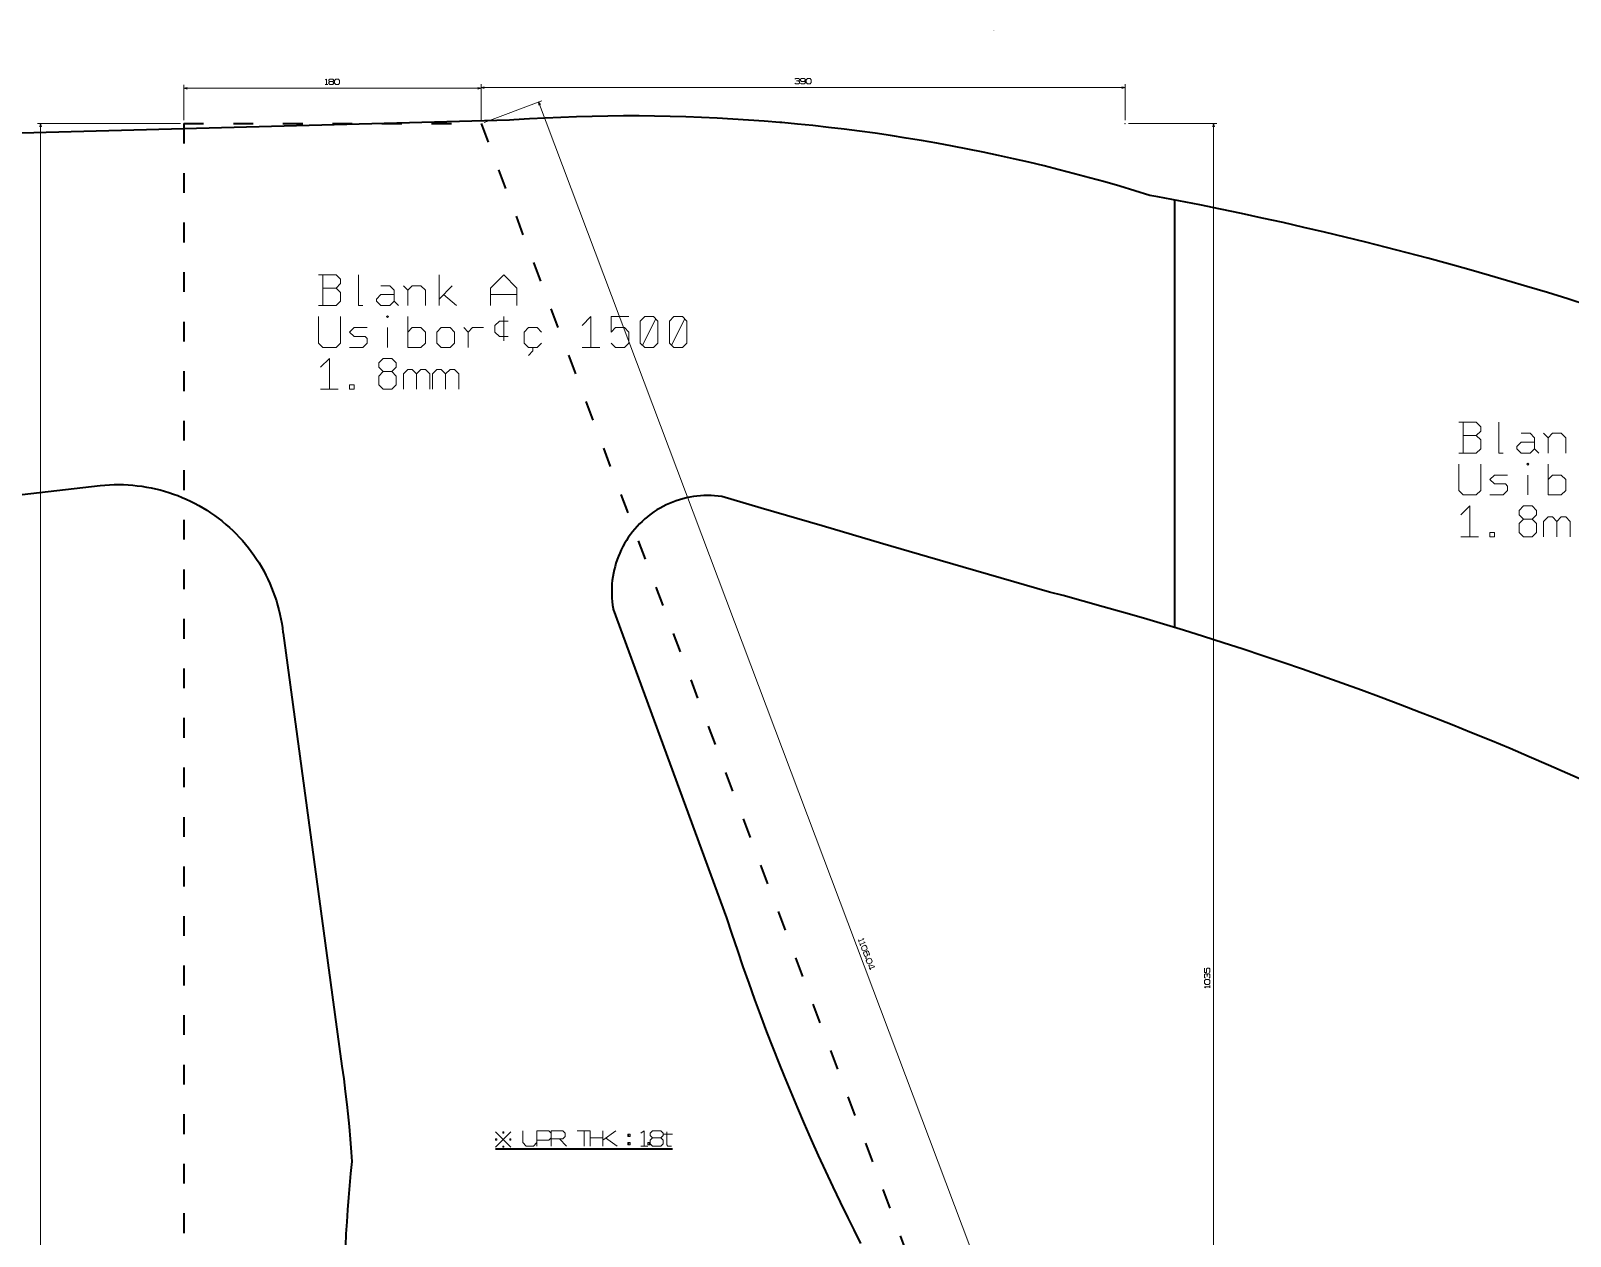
# Model space of a CAD drawing. Extents: x -1214 to 1704, y -782 to 1264.
# Drawn here: x -148 to 784, y 534 to 1264 of the extents above; entities that cross this region are included whole.
import ezdxf

# ---------------------------------------------------------------- set-up
doc = ezdxf.new("R2010")
doc.units = 0
doc.linetypes.add('DASHSPACE', pattern=[30, 12, -18])
doc.linetypes.add('DOT', pattern=[3.5, 0.5, -3])

msp = doc.modelspace()

# ---------------------------------------------------------------- linework, layer by layer
at = {"color": 7, "linetype": 'DOT', "lineweight": 35, "ltscale": 0.0104}
msp.add_line((434.99, 1264.41), (435.41, 1264.41), dxfattribs=at)
at = {"color": 5, "lineweight": 13}
for p, q in [((-55.33, 1210.22), (-55.33, 1231.64)), ((124.67, 1210.22), (124.67, 1231.64)), ((-55.33, 1229.64), (124.67, 1229.64)), ((-57.33, 1208.22), (-144.04, 1208.22)), ((-142.04, -391.78), (-142.04, 1208.22))]:
    msp.add_line(p, q, dxfattribs=at)
at = {"color": 7, "lineweight": 13}
for p, q in [((124.67, 1210.22), (124.67, 1232.02)), ((514.67, 1210.22), (514.67, 1232.02)), ((124.67, 1230.02), (514.67, 1230.02)), ((126.55, 1208.93), (161.39, 1222.06)), ((159.52, 1221.35), (549.52, 186.35)), ((516.67, 1208.22), (570.31, 1208.22)), ((568.31, 173.22), (568.31, 1208.22))]:
    msp.add_line(p, q, dxfattribs=at)
at = {"color": 4, "lineweight": 35}
for p, q in [((172.93, 1211.98), (163.45, 1211.56)), ((182.4, 1212.32), (172.93, 1211.98)), ((191.88, 1212.57), (182.4, 1212.32)), ((201.36, 1212.73), (191.88, 1212.57)), ((210.84, 1212.81), (201.36, 1212.73)), ((220.32, 1212.8), (210.84, 1212.81)), ((229.8, 1212.71), (220.32, 1212.8)), ((239.28, 1212.53), (229.8, 1212.71)), ((248.76, 1212.27), (239.28, 1212.53)), ((258.24, 1211.92), (248.76, 1212.27)), ((141.79, 1210.28), (-234.64, 1200.28)), ((144.52, 1210.47), (141.79, 1210.28)), ((153.98, 1211.06), (144.52, 1210.47)), ((163.45, 1211.56), (153.98, 1211.06)), ((267.71, 1211.49), (258.24, 1211.92)), ((277.18, 1210.97), (267.71, 1211.49)), ((286.64, 1210.37), (277.18, 1210.97)), ((296.09, 1209.68), (286.64, 1210.37)), ((305.54, 1208.91), (296.09, 1209.68)), ((306.79, 1208.8), (305.54, 1208.91)), ((316.23, 1207.93), (306.79, 1208.8)), ((325.66, 1206.97), (316.23, 1207.93)), ((335.09, 1205.93), (325.66, 1206.97)), ((344.5, 1204.81), (335.09, 1205.93)), ((353.91, 1203.6), (344.5, 1204.81)), ((363.3, 1202.31), (353.91, 1203.6)), ((372.68, 1200.93), (363.3, 1202.31)), ((382.05, 1199.46), (372.68, 1200.93)), ((391.4, 1197.92), (382.05, 1199.46)), ((400.74, 1196.29), (391.4, 1197.92)), ((410.07, 1194.57), (400.74, 1196.29)), ((419.38, 1192.77), (410.07, 1194.57)), ((428.67, 1190.89), (419.38, 1192.77)), ((437.94, 1188.92), (428.67, 1190.89)), ((447.2, 1186.87), (437.94, 1188.92)), ((456.44, 1184.74), (447.2, 1186.87)), ((465.66, 1182.53), (456.44, 1184.74)), ((474.86, 1180.23), (465.66, 1182.53)), ((484.04, 1177.84), (474.86, 1180.23)), ((493.19, 1175.38), (484.04, 1177.84)), ((502.32, 1172.83), (493.19, 1175.38)), ((511.43, 1170.21), (502.32, 1172.83)), ((520.52, 1167.5), (511.43, 1170.21)), ((529.58, 1164.7), (520.52, 1167.5)), ((534.53, 1163.79), (529.58, 1164.7)), ((547.2, 1161.38), (534.53, 1163.79)), ((559.86, 1158.9), (547.2, 1161.38)), ((572.51, 1156.34), (559.86, 1158.9)), ((585.14, 1153.71), (572.51, 1156.34)), ((597.75, 1151), (585.14, 1153.71)), ((610.35, 1148.22), (597.75, 1151)), ((622.93, 1145.36), (610.35, 1148.22)), ((635.49, 1142.42), (622.93, 1145.36)), ((648.03, 1139.41), (635.49, 1142.42)), ((660.56, 1136.33), (648.03, 1139.41)), ((673.07, 1133.17), (660.56, 1136.33)), ((685.55, 1129.93), (673.07, 1133.17)), ((698.02, 1126.62), (685.55, 1129.93)), ((710.47, 1123.24), (698.02, 1126.62)), ((722.9, 1119.78), (710.47, 1123.24)), ((735.31, 1116.24), (722.9, 1119.78)), ((745.69, 1113.22), (735.31, 1116.24)), ((758.05, 1109.55), (745.69, 1113.22)), ((770.4, 1105.81), (758.05, 1109.55)), ((782.72, 1101.99), (770.4, 1105.81)), ((795.02, 1098.09), (782.72, 1101.99)), ((-447.32, 950.28), (-105.94, 988.98)), ((-105.94, 988.98), (-103.15, 989.24)), ((-103.15, 989.24), (-100.34, 989.43)), ((-100.34, 989.43), (-97.54, 989.54)), ((-97.54, 989.54), (-94.73, 989.57)), ((-94.73, 989.57), (-91.92, 989.52)), ((-91.92, 989.52), (-89.11, 989.39)), ((-89.11, 989.39), (-86.31, 989.18)), ((-86.31, 989.18), (-83.51, 988.9)), ((-83.51, 988.9), (-80.73, 988.54)), ((-80.73, 988.54), (-77.95, 988.09)), ((-77.95, 988.09), (-75.19, 987.58)), ((-75.19, 987.58), (-72.45, 986.98)), ((-72.45, 986.98), (-69.72, 986.31)), ((-69.72, 986.31), (-67.01, 985.56)), ((-67.01, 985.56), (-64.33, 984.74)), ((-64.33, 984.74), (-61.66, 983.84)), ((-61.66, 983.84), (-59.03, 982.87)), ((-59.03, 982.87), (-56.42, 981.82)), ((-56.42, 981.82), (-53.84, 980.7)), ((-53.84, 980.7), (-51.3, 979.51)), ((-51.3, 979.51), (-48.79, 978.25)), ((240.8, 978.98), (238.81, 978.16)), ((242.81, 979.72), (240.8, 978.98)), ((244.86, 980.39), (242.81, 979.72)), ((246.93, 980.98), (244.86, 980.39)), ((249.02, 981.49), (246.93, 980.98)), ((251.12, 981.93), (249.02, 981.49)), ((253.24, 982.29), (251.12, 981.93)), ((255.37, 982.57), (253.24, 982.29)), ((257.52, 982.77), (255.37, 982.57)), ((259.66, 982.9), (257.52, 982.77)), ((261.81, 982.94), (259.66, 982.9)), ((263.96, 982.9), (261.81, 982.94)), ((266.11, 982.78), (263.96, 982.9)), ((268.25, 982.59), (266.11, 982.78)), ((270.39, 982.31), (268.25, 982.59)), ((294.35, 975.27), (270.39, 982.31)), ((-48.79, 978.25), (-46.31, 976.92)), ((-46.31, 976.92), (-43.88, 975.52)), ((-43.88, 975.52), (-41.48, 974.05)), ((-41.48, 974.05), (-39.13, 972.52)), ((-39.13, 972.52), (-36.82, 970.92)), ((-36.82, 970.92), (-34.55, 969.26)), ((225.46, 970.1), (223.81, 968.73)), ((225.91, 970.47), (225.46, 970.1)), ((227.62, 971.77), (225.91, 970.47)), ((229.39, 973), (227.62, 971.77)), ((231.19, 974.17), (229.39, 973)), ((233.04, 975.27), (231.19, 974.17)), ((234.92, 976.3), (233.04, 975.27)), ((236.85, 977.27), (234.92, 976.3)), ((238.81, 978.16), (236.85, 977.27)), ((331.2, 964.48), (294.35, 975.27)), ((-34.55, 969.26), (-32.34, 967.53)), ((-32.34, 967.53), (-32.01, 967.27)), ((-32.01, 967.27), (-29.85, 965.47)), ((-29.85, 965.47), (-27.74, 963.61)), ((-27.74, 963.61), (-25.68, 961.7)), ((-25.68, 961.7), (-23.68, 959.73)), ((216.38, 960.97), (215.07, 959.26)), ((217.75, 962.63), (216.38, 960.97)), ((219.17, 964.24), (217.75, 962.63)), ((220.66, 965.79), (219.17, 964.24)), ((222.21, 967.29), (220.66, 965.79)), ((223.81, 968.73), (222.21, 967.29)), ((368.07, 953.72), (331.2, 964.48)), ((-23.68, 959.73), (-21.74, 957.7)), ((-21.74, 957.7), (-19.85, 955.62)), ((-19.85, 955.62), (-18.02, 953.49)), ((-18.02, 953.49), (-16.25, 951.31)), ((-16.25, 951.31), (-14.54, 949.08)), ((210.5, 951.98), (209.53, 950.06)), ((211.54, 953.86), (210.5, 951.98)), ((212.65, 955.71), (211.54, 953.86)), ((213.83, 957.51), (212.65, 955.71)), ((215.07, 959.26), (213.83, 957.51)), ((395.08, 945.86), (368.07, 953.72)), ((-14.54, 949.08), (-12.9, 946.8)), ((-12.9, 946.8), (-11.32, 944.47)), ((-11.32, 944.47), (-9.8, 942.11)), ((-9.8, 942.11), (-8.36, 939.7)), ((206.38, 942.06), (205.78, 940)), ((207.05, 944.1), (206.38, 942.06)), ((207.81, 946.12), (207.05, 944.1)), ((208.63, 948.11), (207.81, 946.12)), ((209.53, 950.06), (208.63, 948.11)), ((431.96, 935.16), (395.08, 945.86)), ((-8.36, 939.7), (-6.98, 937.25)), ((-6.98, 937.25), (-5.67, 934.77)), ((-5.67, 934.77), (-4.43, 932.24)), ((204.44, 933.69), (204.15, 931.56)), ((204.81, 935.81), (204.44, 933.69)), ((205.25, 937.91), (204.81, 935.81)), ((205.78, 940), (205.25, 937.91)), ((468.85, 924.5), (431.96, 935.16)), ((-4.43, 932.24), (-3.26, 929.69)), ((-3.26, 929.69), (-2.16, 927.1)), ((-2.16, 927.1), (-1.14, 924.49)), ((-1.14, 924.49), (-0.19, 921.84)), ((203.81, 927.27), (203.76, 925.12)), ((203.76, 925.12), (203.78, 922.97)), ((203.78, 922.97), (203.89, 920.82)), ((203.94, 929.42), (203.81, 927.27)), ((204.15, 931.56), (203.94, 929.42)), ((477.1, 922.31), (468.85, 924.5)), ((-0.19, 921.84), (0.69, 919.17)), ((0.69, 919.17), (1.49, 916.48)), ((1.49, 916.48), (2.21, 913.77)), ((2.21, 913.77), (2.86, 911.03)), ((203.89, 920.82), (204.08, 918.68)), ((204.08, 918.68), (204.34, 916.54)), ((204.34, 916.54), (204.69, 914.42)), ((204.69, 914.42), (204.75, 914.08)), ((204.75, 914.08), (273.4, 727.17)), ((489.31, 918.99), (477.1, 922.31)), ((501.49, 915.61), (489.31, 918.99)), ((513.66, 912.15), (501.49, 915.61)), ((2.86, 911.03), (3.43, 908.28)), ((3.43, 908.28), (3.93, 905.52)), ((3.93, 905.52), (4.35, 902.74)), ((525.8, 908.62), (513.66, 912.15)), ((537.92, 905.02), (525.8, 908.62)), ((550.02, 901.34), (537.92, 905.02)), ((4.35, 902.74), (4.68, 899.95)), ((4.68, 899.95), (4.73, 899.53)), ((4.73, 899.53), (40.44, 637.36)), ((562.1, 897.59), (550.02, 901.34)), ((574.15, 893.77), (562.1, 897.59)), ((586.18, 889.88), (574.15, 893.77)), ((598.19, 885.91), (586.18, 889.88)), ((610.18, 881.88), (598.19, 885.91)), ((622.14, 877.77), (610.18, 881.88)), ((634.07, 873.59), (622.14, 877.77)), ((645.98, 869.33), (634.07, 873.59)), ((657.86, 865.01), (645.98, 869.33)), ((669.72, 860.61), (657.86, 865.01)), ((681.55, 856.15), (669.72, 860.61)), ((693.36, 851.61), (681.55, 856.15)), ((700.92, 848.66), (693.36, 851.61)), ((712.68, 844.01), (700.92, 848.66)), ((724.41, 839.28), (712.68, 844.01)), ((736.12, 834.49), (724.41, 839.28)), ((747.79, 829.63), (736.12, 834.49)), ((759.43, 824.69), (747.79, 829.63)), ((771.05, 819.69), (759.43, 824.69)), ((782.63, 814.61), (771.05, 819.69)), ((794.18, 809.47), (782.63, 814.61)), ((273.4, 727.17), (276.62, 717.24)), ((276.62, 717.24), (279.91, 707.33)), ((279.91, 707.33), (283.28, 697.45)), ((283.28, 697.45), (286.73, 687.6)), ((286.73, 687.6), (290.26, 677.78)), ((290.26, 677.78), (293.87, 667.98)), ((293.87, 667.98), (297.56, 658.21)), ((297.56, 658.21), (301.32, 648.48)), ((301.32, 648.48), (305.17, 638.77)), ((40.44, 637.36), (41.49, 629.65)), ((305.17, 638.77), (308.23, 631.18)), ((41.49, 629.65), (42.47, 621.93)), ((308.23, 631.18), (312.21, 621.53)), ((42.47, 621.93), (43.37, 614.19)), ((312.21, 621.53), (316.27, 611.91)), ((43.37, 614.19), (43.98, 608.51)), ((43.98, 608.51), (44.74, 600.76)), ((316.27, 611.91), (320.41, 602.32)), ((44.74, 600.76), (45.43, 593.01)), ((320.41, 602.32), (324.62, 592.77)), ((45.43, 593.01), (46.04, 585.25)), ((324.62, 592.77), (328.91, 583.25)), ((46.43, 579.62), (45.66, 572.32)), ((46.04, 585.25), (46.43, 579.62)), ((328.91, 583.25), (333.27, 573.77)), ((45.66, 572.32), (44.95, 565.02)), ((333.27, 573.77), (337.71, 564.32)), ((44.95, 565.02), (44.32, 557.71)), ((337.71, 564.32), (342.22, 554.91)), ((43.77, 550.39), (43.28, 543.07)), ((44.32, 557.71), (43.77, 550.39)), ((342.22, 554.91), (346.81, 545.53)), ((43.28, 543.07), (42.87, 535.75)), ((346.81, 545.53), (350.46, 538.2)), ((42.87, 535.75), (42.53, 528.42)), ((350.46, 538.2), (354.53, 529.86))]:
    msp.add_line(p, q, dxfattribs=at)
at = {"color": 5, "linetype": 'DASHSPACE', "lineweight": 35}
for p, q in [((-55.33, 1208.22), (124.67, 1208.22)), ((-55.33, 1208.22), (-55.33, -391.78)), ((124.67, 1208.22), (514.67, 173.22))]:
    msp.add_line(p, q, dxfattribs=at)
at = {"color": 7, "lineweight": 35}
for p, q in [((544.8, 902.93), (544.8, 1161.85)), ((133.51, 587.22), (240.65, 587.22))]:
    msp.add_line(p, q, dxfattribs=at)
at = {"color": 5, "lineweight": 13}
for points in [[(30.35, 1234.64), (31.1, 1235.14)], [(30.35, 1231.89), (31.85, 1231.89)], [(31.1, 1235.14), (31.1, 1231.89)], [(33.05, 1233.64), (32.55, 1233.14), (32.55, 1232.39), (33.05, 1231.89), (34.8, 1231.89), (35.3, 1232.39), (35.3, 1233.14), (34.8, 1233.64)], [(-53.39, 1230.15), (-55.33, 1229.64), (-53.39, 1229.12)], [(122.74, 1229.12), (124.67, 1229.64), (122.74, 1230.15)], [(-141.52, 1206.29), (-142.04, 1208.22), (-142.56, 1206.29)]]:
    msp.add_lwpolyline(points, dxfattribs=at)
for points in [[(33.05, 1235.14), (34.8, 1235.14), (35.3, 1234.64), (35.3, 1234.14), (34.8, 1233.64), (33.05, 1233.64), (32.55, 1234.14), (32.55, 1234.64)], [(36.75, 1235.14), (38.25, 1235.14), (39, 1234.39), (39, 1232.64), (38.25, 1231.89), (36.75, 1231.89), (36, 1232.64), (36, 1234.39)]]:
    msp.add_lwpolyline(points, close=True, dxfattribs=at)
at = {"color": 7, "lineweight": 13}
for points in [[(314.72, 1235.02), (315.22, 1235.52), (316.97, 1235.52), (317.47, 1235.02), (317.47, 1234.52), (316.97, 1234.02), (315.72, 1234.02), (316.97, 1234.02), (317.47, 1233.52), (317.47, 1232.77), (316.97, 1232.27), (315.22, 1232.27), (314.72, 1232.77)], [(320.92, 1234.27), (320.42, 1233.77), (318.67, 1233.77), (318.17, 1234.27), (318.17, 1235.02), (318.67, 1235.52), (320.42, 1235.52), (320.92, 1235.02), (320.92, 1232.77), (320.42, 1232.27), (318.67, 1232.27), (318.17, 1232.77)], [(126.61, 1230.54), (124.67, 1230.02), (126.61, 1229.51)], [(160.68, 1219.72), (159.52, 1221.35), (159.71, 1219.36)], [(512.74, 1229.51), (514.67, 1230.02), (512.74, 1230.54)], [(568.83, 1206.29), (568.31, 1208.22), (567.8, 1206.29)], [(26.15, 1097.95), (36.82, 1097.95), (39.49, 1100.61), (39.49, 1105.95), (36.82, 1108.61), (39.49, 1111.28), (39.49, 1113.95), (36.82, 1116.61), (26.15, 1116.61)], [(28.82, 1116.61), (28.82, 1107.28), (28.82, 1097.95)], [(50.42, 1116.61), (50.42, 1107.28), (50.42, 1097.95), (53.09, 1097.95)], [(64.02, 1109.95), (69.35, 1109.95), (72.02, 1107.28), (72.02, 1100.61), (74.69, 1097.95)], [(77.62, 1109.95), (80.29, 1107.28), (80.29, 1097.95)], [(80.29, 1107.28), (82.95, 1109.95), (88.29, 1109.95), (90.95, 1107.28), (90.95, 1097.95)], [(99.22, 1097.95), (99.22, 1107.28), (99.22, 1116.61)], [(99.22, 1101.95), (107.22, 1109.95)], [(130.42, 1097.95), (130.42, 1108.61), (138.42, 1116.61), (146.42, 1108.61), (146.42, 1097.95)], [(28.82, 1108.61), (36.82, 1108.61)], [(72.02, 1100.61), (69.35, 1097.95), (64.02, 1097.95), (61.35, 1100.61), (61.35, 1101.95), (64.02, 1104.61), (72.02, 1104.61)], [(101.89, 1104.61), (109.89, 1097.95)], [(146.42, 1104.61), (130.42, 1104.61)], [(39.49, 1091.28), (39.49, 1075.28), (36.82, 1072.61), (28.82, 1072.61), (26.15, 1075.28), (26.15, 1091.28)], [(80.29, 1091.28), (80.29, 1081.95), (80.29, 1072.61), (88.29, 1072.61), (90.95, 1075.28), (90.95, 1081.95), (88.29, 1084.61), (82.95, 1084.61), (80.29, 1081.95)], [(138.42, 1091.28), (138.42, 1076.61)], [(185.89, 1085.95), (191.22, 1091.28), (191.22, 1081.95), (191.22, 1072.61)], [(214.15, 1091.28), (203.49, 1091.28), (203.49, 1081.95), (206.15, 1084.61), (211.49, 1084.61), (214.15, 1081.95), (214.15, 1075.28), (211.49, 1072.61), (206.15, 1072.61), (203.49, 1075.28)], [(55.75, 1084.61), (47.75, 1084.61), (45.09, 1081.95), (47.75, 1079.28), (54.42, 1079.28), (55.75, 1077.95), (55.75, 1075.28), (53.09, 1072.61), (45.09, 1072.61)], [(68.02, 1072.61), (68.02, 1084.61)], [(114.15, 1084.61), (116.82, 1081.95), (119.49, 1084.61), (126.15, 1084.61)], [(116.82, 1081.95), (116.82, 1072.61)], [(141.09, 1088.61), (135.75, 1088.61), (133.09, 1085.95), (133.09, 1081.95), (135.75, 1079.28), (141.09, 1079.28)], [(161.35, 1075.28), (158.69, 1072.61), (153.35, 1072.61), (150.69, 1075.28), (150.69, 1081.95), (153.35, 1084.61), (158.69, 1084.61), (161.35, 1081.95)], [(222.42, 1073.95), (230.42, 1089.95)], [(240.02, 1073.95), (248.02, 1089.95)], [(156.02, 1072.61), (156.02, 1070.48), (153.35, 1067.81)], [(196.55, 1072.61), (185.89, 1072.61)], [(27.49, 1060.61), (32.82, 1065.95), (32.82, 1056.61), (32.82, 1047.28)], [(70.69, 1057.95), (65.35, 1057.95), (62.69, 1055.28), (62.69, 1049.95), (65.35, 1047.28), (70.69, 1047.28), (73.35, 1049.95), (73.35, 1055.28), (70.69, 1057.95), (73.35, 1060.61), (73.35, 1063.28), (70.69, 1065.95), (65.35, 1065.95), (62.69, 1063.28), (62.69, 1060.61), (65.35, 1057.95)], [(77.62, 1047.28), (77.62, 1056.61), (80.29, 1059.28), (82.95, 1059.28), (85.62, 1056.61), (85.62, 1047.28)], [(85.62, 1056.61), (88.29, 1059.28), (90.95, 1059.28), (93.62, 1056.61), (93.62, 1047.28)], [(95.22, 1047.28), (95.22, 1056.61), (97.89, 1059.28), (100.55, 1059.28), (103.22, 1056.61), (103.22, 1047.28)], [(103.22, 1056.61), (105.89, 1059.28), (108.55, 1059.28), (111.22, 1056.61), (111.22, 1047.28)], [(38.15, 1047.28), (27.49, 1047.28)], [(716.7, 1008.62), (727.37, 1008.62), (730.04, 1011.29), (730.04, 1016.62), (727.37, 1019.29), (730.04, 1021.95), (730.04, 1024.62), (727.37, 1027.29), (716.7, 1027.29)], [(719.37, 1027.29), (719.37, 1017.95), (719.37, 1008.62)], [(740.97, 1027.29), (740.97, 1017.95), (740.97, 1008.62), (743.64, 1008.62)], [(719.37, 1019.29), (727.37, 1019.29)], [(754.57, 1020.62), (759.9, 1020.62), (762.57, 1017.95), (762.57, 1011.29), (765.24, 1008.62)], [(768.17, 1020.62), (770.84, 1017.95), (770.84, 1008.62)], [(770.84, 1017.95), (773.5, 1020.62), (778.84, 1020.62), (781.5, 1017.95), (781.5, 1008.62)], [(762.57, 1011.29), (759.9, 1008.62), (754.57, 1008.62), (751.9, 1011.29), (751.9, 1012.62), (754.57, 1015.29), (762.57, 1015.29)], [(730.04, 1001.95), (730.04, 985.95), (727.37, 983.29), (719.37, 983.29), (716.7, 985.95), (716.7, 1001.95)], [(770.84, 1001.95), (770.84, 992.62), (770.84, 983.29), (778.84, 983.29), (781.5, 985.95), (781.5, 992.62), (778.84, 995.29), (773.5, 995.29), (770.84, 992.62)], [(746.3, 995.29), (738.3, 995.29), (735.64, 992.62), (738.3, 989.95), (744.97, 989.95), (746.3, 988.62), (746.3, 985.95), (743.64, 983.29), (735.64, 983.29)], [(758.57, 983.29), (758.57, 995.29)], [(718.04, 971.29), (723.37, 976.62), (723.37, 967.29), (723.37, 957.95)], [(761.24, 968.62), (755.9, 968.62), (753.24, 965.95), (753.24, 960.62), (755.9, 957.95), (761.24, 957.95), (763.9, 960.62), (763.9, 965.95), (761.24, 968.62), (763.9, 971.29), (763.9, 973.95), (761.24, 976.62), (755.9, 976.62), (753.24, 973.95), (753.24, 971.29), (755.9, 968.62)], [(768.17, 957.95), (768.17, 967.29), (770.84, 969.95), (773.5, 969.95), (776.17, 967.29), (776.17, 957.95)], [(776.17, 967.29), (778.84, 969.95), (781.5, 969.95), (784.17, 967.29), (784.17, 957.95)], [(728.7, 957.95), (718.04, 957.95)], [(353.19, 713.74), (353.72, 712.34)], [(356.5, 714.19), (353.46, 713.04)], [(353.97, 711.68), (354.5, 710.28)], [(357.27, 712.13), (354.23, 710.98)], [(355.77, 714.71), (356.5, 714.19)], [(356.54, 712.65), (357.27, 712.13)], [(359.59, 704.56), (359.88, 705.2), (359.27, 706.84), (358.62, 707.13), (356.52, 706.34), (356.23, 705.7), (356.84, 704.06), (357.49, 703.77), (358.42, 704.12), (358.71, 704.76), (358.1, 706.4), (357.45, 706.69)], [(358.06, 702.97), (357.59, 702.79)], [(359.79, 696.24), (362.83, 697.39), (362.65, 697.86), (359.93, 698.7), (359.46, 698.53), (360.52, 695.72)], [(562.81, 696.77), (562.81, 694.02), (564.06, 694.02), (564.06, 696.27), (564.56, 696.77), (565.56, 696.77), (566.06, 696.27), (566.06, 694.52), (565.56, 694.02)], [(563.31, 690.57), (562.81, 691.07), (562.81, 692.82), (563.31, 693.32), (563.81, 693.32), (564.31, 692.82), (564.31, 691.57), (564.31, 692.82), (564.81, 693.32), (565.56, 693.32), (566.06, 692.82), (566.06, 691.07), (565.56, 690.57)], [(562.81, 685.42), (566.06, 685.42)], [(563.31, 684.67), (562.81, 685.42)], [(566.06, 684.67), (566.06, 686.17)], [(133.51, 597.51), (142.79, 588.22)], [(142.79, 597.51), (133.51, 588.22)], [(149.94, 598.22), (149.94, 591.08), (152.08, 588.94), (156.37, 588.94), (158.51, 591.08), (158.51, 598.22)], [(158.51, 588.94), (158.51, 598.22), (165.65, 598.22), (167.08, 596.79), (167.08, 593.94), (165.65, 592.51), (158.51, 592.51)], [(167.08, 588.94), (167.08, 598.22), (174.22, 598.22), (175.65, 596.79), (175.65, 594.65), (174.22, 593.22), (167.08, 593.22)], [(182.79, 598.22), (190.65, 598.22)], [(187.08, 598.22), (187.08, 588.94)], [(190.65, 598.22), (190.65, 588.94)], [(198.51, 598.22), (198.51, 588.94)], [(198.51, 598.22), (198.51, 588.94)], [(206.37, 598.22), (198.51, 592.51)], [(221.37, 596.79), (223.51, 598.22)], [(223.51, 598.22), (223.51, 588.94)], [(237.08, 597.51), (237.08, 589.65), (237.79, 588.94), (239.94, 588.94)], [(172.08, 593.22), (176.37, 588.94)], [(190.65, 593.94), (198.51, 593.94)], [(199.94, 593.94), (207.08, 588.94)], [(214.22, 596.08), (214.22, 594.65)], [(214.22, 591.08), (214.22, 589.65)], [(221.37, 588.94), (225.65, 588.94)], [(226.37, 591.08), (226.37, 589.65)], [(228.51, 593.94), (227.08, 592.51), (227.08, 590.36), (228.51, 588.94), (233.51, 588.94), (234.94, 590.36), (234.94, 592.51), (233.51, 593.94)], [(234.94, 596.08), (240.65, 596.08)]]:
    msp.add_lwpolyline(points, dxfattribs=at)
for points in [[(322.37, 1235.52), (323.87, 1235.52), (324.62, 1234.77), (324.62, 1233.02), (323.87, 1232.27), (322.37, 1232.27), (321.62, 1233.02), (321.62, 1234.77)], [(68.02, 1091.81), (68.55, 1091.28), (68.02, 1090.75), (67.49, 1091.28)], [(229.09, 1091.28), (223.75, 1091.28), (221.09, 1088.61), (221.09, 1075.28), (223.75, 1072.61), (229.09, 1072.61), (231.75, 1075.28), (231.75, 1088.61)], [(246.69, 1091.28), (241.35, 1091.28), (238.69, 1088.61), (238.69, 1075.28), (241.35, 1072.61), (246.69, 1072.61), (249.35, 1075.28), (249.35, 1088.61)], [(108.55, 1081.95), (108.55, 1075.28), (105.89, 1072.61), (100.55, 1072.61), (97.89, 1075.28), (97.89, 1081.95), (100.55, 1084.61), (105.89, 1084.61)], [(47.75, 1047.28), (45.09, 1047.28), (45.09, 1049.95), (47.75, 1049.95)], [(758.57, 1002.49), (759.1, 1001.95), (758.57, 1001.42), (758.04, 1001.95)], [(738.3, 957.95), (735.64, 957.95), (735.64, 960.62), (738.3, 960.62)], [(358.05, 710.07), (358.58, 708.67), (358.14, 707.7), (356.5, 707.08), (355.54, 707.52), (355.01, 708.92), (355.45, 709.89), (357.08, 710.51)], [(357.97, 703.2), (358.14, 702.73), (357.68, 702.56), (357.5, 703.02)], [(360.99, 702.26), (361.52, 700.85), (361.09, 699.89), (359.45, 699.27), (358.48, 699.71), (357.95, 701.11), (358.39, 702.08), (360.03, 702.69)], [(562.81, 687.62), (562.81, 689.12), (563.56, 689.87), (565.31, 689.87), (566.06, 689.12), (566.06, 687.62), (565.31, 686.87), (563.56, 686.87)], [(137.79, 597.51), (138.51, 597.51), (138.51, 596.79), (137.79, 596.79)], [(228.51, 598.22), (233.51, 598.22), (234.94, 596.79), (234.94, 595.36), (233.51, 593.94), (228.51, 593.94), (227.08, 595.36), (227.08, 596.79)], [(133.51, 593.22), (134.22, 593.22), (134.22, 592.51), (133.51, 592.51)], [(137.79, 588.94), (138.51, 588.94), (138.51, 588.22), (137.79, 588.22)], [(142.08, 593.22), (142.79, 593.22), (142.79, 592.51), (142.08, 592.51)], [(213.51, 596.08), (214.94, 596.08), (214.94, 594.65), (213.51, 594.65)], [(213.51, 591.08), (214.94, 591.08), (214.94, 589.65), (213.51, 589.65)], [(225.65, 591.08), (227.08, 591.08), (227.08, 589.65), (225.65, 589.65)]]:
    msp.add_lwpolyline(points, close=True, dxfattribs=at)
at = {"color": 5, "lineweight": 5}
msp.add_point((514.67, 1208.22), dxfattribs=at)

doc.saveas('drawing.dxf')
